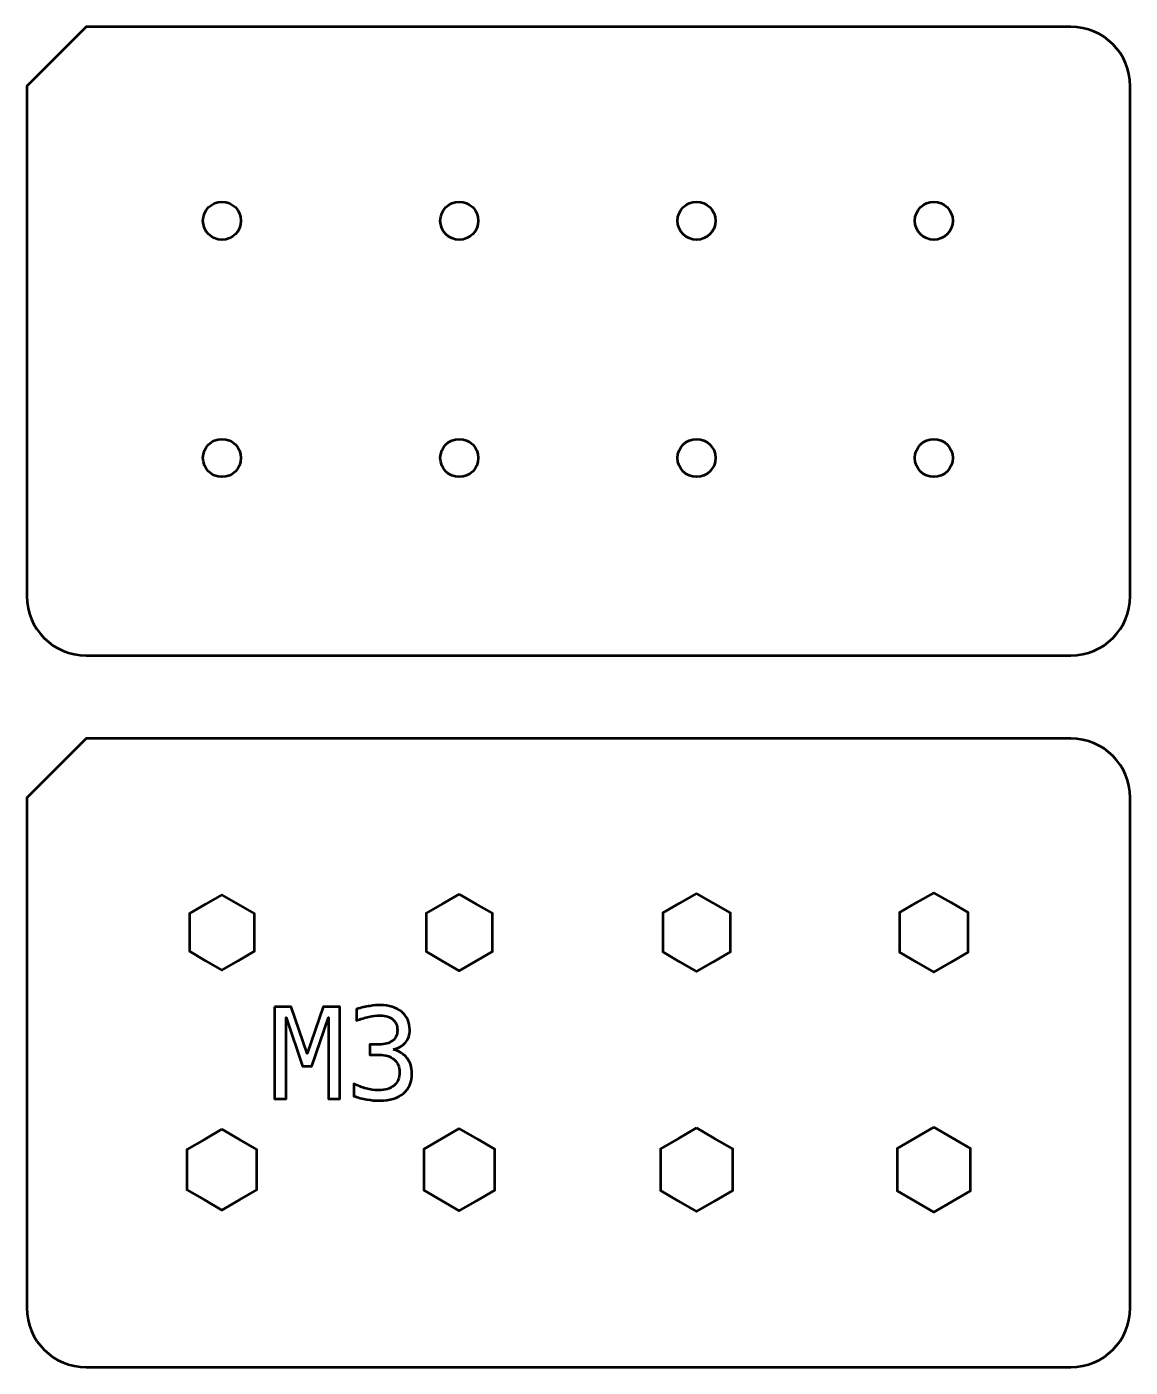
# Model space of a CAD drawing. Header units: centimetres. Extents: x -1.1 to 8.2, y -15.5 to -4.2.
import ezdxf

# ---------------------------------------------------------------- set-up
doc = ezdxf.new("R2010")
doc.units = ezdxf.units.CM
doc.header["$MEASUREMENT"] = 0
doc.layers.add('Layer 1', color=7, linetype='Continuous')

msp = doc.modelspace()

# ---------------------------------------------------------------- linework, layer by layer
at = {"layer": 'Layer 1', "lineweight": 53}
for centre in [(0.495, -5.835), (2.495, -5.835), (4.495, -5.835), (6.495, -5.835), (0.495, -7.835), (2.495, -7.835), (4.495, -7.835), (6.495, -7.835)]:
    msp.add_ellipse(centre, major_axis=(0, 0.16), ratio=1, dxfattribs=at)
for points, knots in [([(-1.15, -9), (-1.15, -9), (-1.15, -4.7), (-1.15, -4.7), (-1.15, -4.7), (-1.15, -4.7), (-0.65, -4.2), (-0.65, -4.2), (-0.65, -4.2), (-0.65, -4.2), (7.65, -4.2), (7.65, -4.2), (7.65, -4.2), (7.92609, -4.2), (8.15, -4.42391), (8.15, -4.7), (8.15, -4.7), (8.15, -4.7), (8.15, -9), (8.15, -9), (8.15, -9), (8.15, -9.27609), (7.92609, -9.5), (7.65, -9.5), (7.65, -9.5), (7.65, -9.5), (-0.65, -9.5), (-0.65, -9.5), (-0.65, -9.5), (-0.92609, -9.5), (-1.15, -9.27609), (-1.15, -9)], [0, 0, 0, 0, 0.125, 0.125, 0.125, 0.125, 0.25, 0.25, 0.25, 0.25, 0.375, 0.375, 0.375, 0.375, 0.5, 0.5, 0.5, 0.5, 0.625, 0.625, 0.625, 0.625, 0.75, 0.75, 0.75, 0.75, 0.875, 0.875, 0.875, 0.875, 1, 1, 1, 1]), ([(-1.15, -15), (-1.15, -15), (-1.15, -10.7), (-1.15, -10.7), (-1.15, -10.7), (-1.15, -10.7), (-0.65, -10.2), (-0.65, -10.2), (-0.65, -10.2), (-0.65, -10.2), (7.65, -10.2), (7.65, -10.2), (7.65, -10.2), (7.92609, -10.2), (8.15, -10.42391), (8.15, -10.7), (8.15, -10.7), (8.15, -10.7), (8.15, -15), (8.15, -15), (8.15, -15), (8.15, -15.27609), (7.92609, -15.5), (7.65, -15.5), (7.65, -15.5), (7.65, -15.5), (-0.65, -15.5), (-0.65, -15.5), (-0.65, -15.5), (-0.92609, -15.5), (-1.15, -15.27609), (-1.15, -15)], [0, 0, 0, 0, 0.125, 0.125, 0.125, 0.125, 0.25, 0.25, 0.25, 0.25, 0.375, 0.375, 0.375, 0.375, 0.5, 0.5, 0.5, 0.5, 0.625, 0.625, 0.625, 0.625, 0.75, 0.75, 0.75, 0.75, 0.875, 0.875, 0.875, 0.875, 1, 1, 1, 1]), ([(0.495, -11.51745), (0.495, -11.51745), (0.6325, -11.59684), (0.6325, -11.59684), (0.6325, -11.59684), (0.6325, -11.59684), (0.77, -11.67623), (0.77, -11.67623), (0.77, -11.67623), (0.77, -11.67623), (0.77, -11.835), (0.77, -11.835), (0.77, -11.835), (0.77, -11.835), (0.77, -11.99377), (0.77, -11.99377), (0.77, -11.99377), (0.77, -11.99377), (0.6325, -12.07316), (0.6325, -12.07316), (0.6325, -12.07316), (0.6325, -12.07316), (0.495, -12.15255), (0.495, -12.15255), (0.495, -12.15255), (0.495, -12.15255), (0.3575, -12.07316), (0.3575, -12.07316), (0.3575, -12.07316), (0.3575, -12.07316), (0.22, -11.99377), (0.22, -11.99377), (0.22, -11.99377), (0.22, -11.99377), (0.22, -11.835), (0.22, -11.835), (0.22, -11.835), (0.22, -11.835), (0.22, -11.67623), (0.22, -11.67623), (0.22, -11.67623), (0.22, -11.67623), (0.3575, -11.59684), (0.3575, -11.59684), (0.3575, -11.59684), (0.3575, -11.59684), (0.495, -11.51745), (0.495, -11.51745)], [0, 0, 0, 0, 0.08333333, 0.08333333, 0.08333333, 0.08333333, 0.16666667, 0.16666667, 0.16666667, 0.16666667, 0.25, 0.25, 0.25, 0.25, 0.33333333, 0.33333333, 0.33333333, 0.33333333, 0.41666667, 0.41666667, 0.41666667, 0.41666667, 0.5, 0.5, 0.5, 0.5, 0.58333333, 0.58333333, 0.58333333, 0.58333333, 0.66666667, 0.66666667, 0.66666667, 0.66666667, 0.75, 0.75, 0.75, 0.75, 0.83333333, 0.83333333, 0.83333333, 0.83333333, 0.91666667, 0.91666667, 0.91666667, 0.91666667, 1, 1, 1, 1]), ([(2.495, -11.51168), (2.495, -11.51168), (2.635, -11.59251), (2.635, -11.59251), (2.635, -11.59251), (2.635, -11.59251), (2.77501, -11.67334), (2.77501, -11.67334), (2.77501, -11.67334), (2.77501, -11.67334), (2.77501, -11.835), (2.77501, -11.835), (2.77501, -11.835), (2.77501, -11.835), (2.77501, -11.99666), (2.77501, -11.99666), (2.77501, -11.99666), (2.77501, -11.99666), (2.635, -12.07749), (2.635, -12.07749), (2.635, -12.07749), (2.635, -12.07749), (2.495, -12.15832), (2.495, -12.15832), (2.495, -12.15832), (2.495, -12.15832), (2.355, -12.07749), (2.355, -12.07749), (2.355, -12.07749), (2.355, -12.07749), (2.21499, -11.99666), (2.21499, -11.99666), (2.21499, -11.99666), (2.21499, -11.99666), (2.21499, -11.835), (2.21499, -11.835), (2.21499, -11.835), (2.21499, -11.835), (2.21499, -11.67334), (2.21499, -11.67334), (2.21499, -11.67334), (2.21499, -11.67334), (2.355, -11.59251), (2.355, -11.59251), (2.355, -11.59251), (2.355, -11.59251), (2.495, -11.51168), (2.495, -11.51168)], [0, 0, 0, 0, 0.08333333, 0.08333333, 0.08333333, 0.08333333, 0.16666667, 0.16666667, 0.16666667, 0.16666667, 0.25, 0.25, 0.25, 0.25, 0.33333333, 0.33333333, 0.33333333, 0.33333333, 0.41666667, 0.41666667, 0.41666667, 0.41666667, 0.5, 0.5, 0.5, 0.5, 0.58333333, 0.58333333, 0.58333333, 0.58333333, 0.66666667, 0.66666667, 0.66666667, 0.66666667, 0.75, 0.75, 0.75, 0.75, 0.83333333, 0.83333333, 0.83333333, 0.83333333, 0.91666667, 0.91666667, 0.91666667, 0.91666667, 1, 1, 1, 1]), ([(4.495, -11.50591), (4.495, -11.50591), (4.6375, -11.58818), (4.6375, -11.58818), (4.6375, -11.58818), (4.6375, -11.58818), (4.78, -11.67046), (4.78, -11.67046), (4.78, -11.67046), (4.78, -11.67046), (4.78, -11.835), (4.78, -11.835), (4.78, -11.835), (4.78, -11.835), (4.78, -11.99954), (4.78, -11.99954), (4.78, -11.99954), (4.78, -11.99954), (4.6375, -12.08182), (4.6375, -12.08182), (4.6375, -12.08182), (4.6375, -12.08182), (4.495, -12.16409), (4.495, -12.16409), (4.495, -12.16409), (4.495, -12.16409), (4.3525, -12.08182), (4.3525, -12.08182), (4.3525, -12.08182), (4.3525, -12.08182), (4.21, -11.99954), (4.21, -11.99954), (4.21, -11.99954), (4.21, -11.99954), (4.21, -11.835), (4.21, -11.835), (4.21, -11.835), (4.21, -11.835), (4.21, -11.67046), (4.21, -11.67046), (4.21, -11.67046), (4.21, -11.67046), (4.3525, -11.58818), (4.3525, -11.58818), (4.3525, -11.58818), (4.3525, -11.58818), (4.495, -11.50591), (4.495, -11.50591)], [0, 0, 0, 0, 0.08333333, 0.08333333, 0.08333333, 0.08333333, 0.16666667, 0.16666667, 0.16666667, 0.16666667, 0.25, 0.25, 0.25, 0.25, 0.33333333, 0.33333333, 0.33333333, 0.33333333, 0.41666667, 0.41666667, 0.41666667, 0.41666667, 0.5, 0.5, 0.5, 0.5, 0.58333333, 0.58333333, 0.58333333, 0.58333333, 0.66666667, 0.66666667, 0.66666667, 0.66666667, 0.75, 0.75, 0.75, 0.75, 0.83333333, 0.83333333, 0.83333333, 0.83333333, 0.91666667, 0.91666667, 0.91666667, 0.91666667, 1, 1, 1, 1]), ([(6.495, -11.50013), (6.495, -11.50013), (6.64, -11.58385), (6.64, -11.58385), (6.64, -11.58385), (6.64, -11.58385), (6.785, -11.66757), (6.785, -11.66757), (6.785, -11.66757), (6.785, -11.66757), (6.785, -11.835), (6.785, -11.835), (6.785, -11.835), (6.785, -11.835), (6.785, -12.00243), (6.785, -12.00243), (6.785, -12.00243), (6.785, -12.00243), (6.64, -12.08615), (6.64, -12.08615), (6.64, -12.08615), (6.64, -12.08615), (6.495, -12.16987), (6.495, -12.16987), (6.495, -12.16987), (6.495, -12.16987), (6.35, -12.08615), (6.35, -12.08615), (6.35, -12.08615), (6.35, -12.08615), (6.205, -12.00243), (6.205, -12.00243), (6.205, -12.00243), (6.205, -12.00243), (6.205, -11.835), (6.205, -11.835), (6.205, -11.835), (6.205, -11.835), (6.205, -11.66757), (6.205, -11.66757), (6.205, -11.66757), (6.205, -11.66757), (6.35, -11.58385), (6.35, -11.58385), (6.35, -11.58385), (6.35, -11.58385), (6.495, -11.50013), (6.495, -11.50013)], [0, 0, 0, 0, 0.08333333, 0.08333333, 0.08333333, 0.08333333, 0.16666667, 0.16666667, 0.16666667, 0.16666667, 0.25, 0.25, 0.25, 0.25, 0.33333333, 0.33333333, 0.33333333, 0.33333333, 0.41666667, 0.41666667, 0.41666667, 0.41666667, 0.5, 0.5, 0.5, 0.5, 0.58333333, 0.58333333, 0.58333333, 0.58333333, 0.66666667, 0.66666667, 0.66666667, 0.66666667, 0.75, 0.75, 0.75, 0.75, 0.83333333, 0.83333333, 0.83333333, 0.83333333, 0.91666667, 0.91666667, 0.91666667, 0.91666667, 1, 1, 1, 1]), ([(0.93783, -12.46106), (0.93783, -12.46106), (1.07831, -12.46106), (1.07831, -12.46106), (1.07831, -12.46106), (1.07831, -12.46106), (1.21257, -12.85638), (1.21257, -12.85638), (1.21257, -12.85638), (1.21257, -12.85638), (1.34789, -12.46106), (1.34789, -12.46106), (1.34789, -12.46106), (1.34789, -12.46106), (1.4889, -12.46106), (1.4889, -12.46106), (1.4889, -12.46106), (1.4889, -12.46106), (1.4889, -13.23785), (1.4889, -13.23785), (1.4889, -13.23785), (1.4889, -13.23785), (1.39158, -13.23785), (1.39158, -13.23785), (1.39158, -13.23785), (1.39158, -13.23785), (1.39158, -12.55164), (1.39158, -12.55164), (1.39158, -12.55164), (1.39158, -12.55164), (1.25324, -12.96098), (1.25324, -12.96098), (1.25324, -12.96098), (1.25324, -12.96098), (1.1735, -12.96098), (1.1735, -12.96098), (1.1735, -12.96098), (1.1735, -12.96098), (1.03462, -12.55164), (1.03462, -12.55164), (1.03462, -12.55164), (1.03462, -12.55164), (1.03462, -13.23785), (1.03462, -13.23785), (1.03462, -13.23785), (1.03462, -13.23785), (0.93783, -13.23785), (0.93783, -13.23785), (0.93783, -13.23785), (0.93783, -13.23785), (0.93783, -12.46106), (0.93783, -12.46106)], [0, 0, 0, 0, 0.07692308, 0.07692308, 0.07692308, 0.07692308, 0.15384615, 0.15384615, 0.15384615, 0.15384615, 0.23076923, 0.23076923, 0.23076923, 0.23076923, 0.30769231, 0.30769231, 0.30769231, 0.30769231, 0.38461538, 0.38461538, 0.38461538, 0.38461538, 0.46153846, 0.46153846, 0.46153846, 0.46153846, 0.53846154, 0.53846154, 0.53846154, 0.53846154, 0.61538462, 0.61538462, 0.61538462, 0.61538462, 0.69230769, 0.69230769, 0.69230769, 0.69230769, 0.76923077, 0.76923077, 0.76923077, 0.76923077, 0.84615385, 0.84615385, 0.84615385, 0.84615385, 0.92307692, 0.92307692, 0.92307692, 0.92307692, 1, 1, 1, 1]), ([(1.93821, -12.82211), (1.98917, -12.8356), (2.02824, -12.85976), (2.05524, -12.89421), (2.05524, -12.89421), (2.08241, -12.92866), (2.09591, -12.97182), (2.09591, -13.0235), (2.09591, -13.0235), (2.09591, -13.09489), (2.07193, -13.15101), (2.02381, -13.19185), (2.02381, -13.19185), (1.97586, -13.23252), (1.90926, -13.25295), (1.82437, -13.25295), (1.82437, -13.25295), (1.7885, -13.25295), (1.75209, -13.24957), (1.71497, -13.243), (1.71497, -13.243), (1.67786, -13.23643), (1.64145, -13.22684), (1.60575, -13.21441), (1.60575, -13.21441), (1.60575, -13.21441), (1.60575, -13.10981), (1.60575, -13.10981), (1.60575, -13.10981), (1.6411, -13.12828), (1.67608, -13.14195), (1.71036, -13.15101), (1.71036, -13.15101), (1.74463, -13.16006), (1.77891, -13.1645), (1.81283, -13.1645), (1.81283, -13.1645), (1.87037, -13.1645), (1.91459, -13.15154), (1.94549, -13.12543), (1.94549, -13.12543), (1.97639, -13.09951), (1.99184, -13.06203), (1.99184, -13.01302), (1.99184, -13.01302), (1.99184, -12.96791), (1.97639, -12.93221), (1.94549, -12.90558), (1.94549, -12.90558), (1.91459, -12.87911), (1.87285, -12.8658), (1.82011, -12.8658), (1.82011, -12.8658), (1.82011, -12.8658), (1.74001, -12.8658), (1.74001, -12.8658), (1.74001, -12.8658), (1.74001, -12.8658), (1.74001, -12.77949), (1.74001, -12.77949), (1.74001, -12.77949), (1.74001, -12.77949), (1.82011, -12.77949), (1.82011, -12.77949), (1.82011, -12.77949), (1.86823, -12.77949), (1.90588, -12.76883), (1.93306, -12.7477), (1.93306, -12.7477), (1.96005, -12.72656), (1.97355, -12.69708), (1.97355, -12.65926), (1.97355, -12.65926), (1.97355, -12.61948), (1.96094, -12.58875), (1.9359, -12.56744), (1.9359, -12.56744), (1.91068, -12.54613), (1.87481, -12.53547), (1.82845, -12.53547), (1.82845, -12.53547), (1.79755, -12.53547), (1.76559, -12.53903), (1.73273, -12.54595), (1.73273, -12.54595), (1.6997, -12.55288), (1.66525, -12.56336), (1.6292, -12.57721), (1.6292, -12.57721), (1.6292, -12.57721), (1.6292, -12.48042), (1.6292, -12.48042), (1.6292, -12.48042), (1.67111, -12.46923), (1.70858, -12.46089), (1.74126, -12.45538), (1.74126, -12.45538), (1.77411, -12.44988), (1.80306, -12.44703), (1.82845, -12.44703), (1.82845, -12.44703), (1.90411, -12.44703), (1.96449, -12.46604), (2.00978, -12.50404), (2.00978, -12.50404), (2.05506, -12.54205), (2.07762, -12.5923), (2.07762, -12.65517), (2.07762, -12.65517), (2.07762, -12.69779), (2.06572, -12.73331), (2.04192, -12.76173), (2.04192, -12.76173), (2.0183, -12.79014), (1.98367, -12.81039), (1.93821, -12.82211)], [0, 0, 0, 0, 0.03448276, 0.03448276, 0.03448276, 0.03448276, 0.06896552, 0.06896552, 0.06896552, 0.06896552, 0.10344828, 0.10344828, 0.10344828, 0.10344828, 0.13793103, 0.13793103, 0.13793103, 0.13793103, 0.17241379, 0.17241379, 0.17241379, 0.17241379, 0.20689655, 0.20689655, 0.20689655, 0.20689655, 0.24137931, 0.24137931, 0.24137931, 0.24137931, 0.27586207, 0.27586207, 0.27586207, 0.27586207, 0.31034483, 0.31034483, 0.31034483, 0.31034483, 0.34482759, 0.34482759, 0.34482759, 0.34482759, 0.37931034, 0.37931034, 0.37931034, 0.37931034, 0.4137931, 0.4137931, 0.4137931, 0.4137931, 0.44827586, 0.44827586, 0.44827586, 0.44827586, 0.48275862, 0.48275862, 0.48275862, 0.48275862, 0.51724138, 0.51724138, 0.51724138, 0.51724138, 0.55172414, 0.55172414, 0.55172414, 0.55172414, 0.5862069, 0.5862069, 0.5862069, 0.5862069, 0.62068966, 0.62068966, 0.62068966, 0.62068966, 0.65517241, 0.65517241, 0.65517241, 0.65517241, 0.68965517, 0.68965517, 0.68965517, 0.68965517, 0.72413793, 0.72413793, 0.72413793, 0.72413793, 0.75862069, 0.75862069, 0.75862069, 0.75862069, 0.79310345, 0.79310345, 0.79310345, 0.79310345, 0.82758621, 0.82758621, 0.82758621, 0.82758621, 0.86206897, 0.86206897, 0.86206897, 0.86206897, 0.89655172, 0.89655172, 0.89655172, 0.89655172, 0.93103448, 0.93103448, 0.93103448, 0.93103448, 0.96551724, 0.96551724, 0.96551724, 0.96551724, 1, 1, 1, 1]), ([(0.495, -13.49435), (0.495, -13.49435), (0.6425, -13.57952), (0.6425, -13.57952), (0.6425, -13.57952), (0.6425, -13.57952), (0.79, -13.66468), (0.79, -13.66468), (0.79, -13.66468), (0.79, -13.66468), (0.79, -13.835), (0.79, -13.835), (0.79, -13.835), (0.79, -13.835), (0.79, -14.00532), (0.79, -14.00532), (0.79, -14.00532), (0.79, -14.00532), (0.6425, -14.09048), (0.6425, -14.09048), (0.6425, -14.09048), (0.6425, -14.09048), (0.495, -14.17565), (0.495, -14.17565), (0.495, -14.17565), (0.495, -14.17565), (0.3475, -14.09048), (0.3475, -14.09048), (0.3475, -14.09048), (0.3475, -14.09048), (0.2, -14.00532), (0.2, -14.00532), (0.2, -14.00532), (0.2, -14.00532), (0.2, -13.835), (0.2, -13.835), (0.2, -13.835), (0.2, -13.835), (0.2, -13.66468), (0.2, -13.66468), (0.2, -13.66468), (0.2, -13.66468), (0.3475, -13.57952), (0.3475, -13.57952), (0.3475, -13.57952), (0.3475, -13.57952), (0.495, -13.49435), (0.495, -13.49435)], [0, 0, 0, 0, 0.08333333, 0.08333333, 0.08333333, 0.08333333, 0.16666667, 0.16666667, 0.16666667, 0.16666667, 0.25, 0.25, 0.25, 0.25, 0.33333333, 0.33333333, 0.33333333, 0.33333333, 0.41666667, 0.41666667, 0.41666667, 0.41666667, 0.5, 0.5, 0.5, 0.5, 0.58333333, 0.58333333, 0.58333333, 0.58333333, 0.66666667, 0.66666667, 0.66666667, 0.66666667, 0.75, 0.75, 0.75, 0.75, 0.83333333, 0.83333333, 0.83333333, 0.83333333, 0.91666667, 0.91666667, 0.91666667, 0.91666667, 1, 1, 1, 1]), ([(2.495, -13.48858), (2.495, -13.48858), (2.645, -13.57519), (2.645, -13.57519), (2.645, -13.57519), (2.645, -13.57519), (2.795, -13.6618), (2.795, -13.6618), (2.795, -13.6618), (2.795, -13.6618), (2.795, -13.835), (2.795, -13.835), (2.795, -13.835), (2.795, -13.835), (2.795, -14.0082), (2.795, -14.0082), (2.795, -14.0082), (2.795, -14.0082), (2.645, -14.09481), (2.645, -14.09481), (2.645, -14.09481), (2.645, -14.09481), (2.495, -14.18142), (2.495, -14.18142), (2.495, -14.18142), (2.495, -14.18142), (2.345, -14.09481), (2.345, -14.09481), (2.345, -14.09481), (2.345, -14.09481), (2.195, -14.0082), (2.195, -14.0082), (2.195, -14.0082), (2.195, -14.0082), (2.195, -13.835), (2.195, -13.835), (2.195, -13.835), (2.195, -13.835), (2.195, -13.6618), (2.195, -13.6618), (2.195, -13.6618), (2.195, -13.6618), (2.345, -13.57519), (2.345, -13.57519), (2.345, -13.57519), (2.345, -13.57519), (2.495, -13.48858), (2.495, -13.48858)], [0, 0, 0, 0, 0.08333333, 0.08333333, 0.08333333, 0.08333333, 0.16666667, 0.16666667, 0.16666667, 0.16666667, 0.25, 0.25, 0.25, 0.25, 0.33333333, 0.33333333, 0.33333333, 0.33333333, 0.41666667, 0.41666667, 0.41666667, 0.41666667, 0.5, 0.5, 0.5, 0.5, 0.58333333, 0.58333333, 0.58333333, 0.58333333, 0.66666667, 0.66666667, 0.66666667, 0.66666667, 0.75, 0.75, 0.75, 0.75, 0.83333333, 0.83333333, 0.83333333, 0.83333333, 0.91666667, 0.91666667, 0.91666667, 0.91666667, 1, 1, 1, 1]), ([(4.495, -13.48281), (4.495, -13.48281), (4.6475, -13.57086), (4.6475, -13.57086), (4.6475, -13.57086), (4.6475, -13.57086), (4.8, -13.65891), (4.8, -13.65891), (4.8, -13.65891), (4.8, -13.65891), (4.8, -13.835), (4.8, -13.835), (4.8, -13.835), (4.8, -13.835), (4.8, -14.01109), (4.8, -14.01109), (4.8, -14.01109), (4.8, -14.01109), (4.6475, -14.09914), (4.6475, -14.09914), (4.6475, -14.09914), (4.6475, -14.09914), (4.495, -14.18719), (4.495, -14.18719), (4.495, -14.18719), (4.495, -14.18719), (4.3425, -14.09914), (4.3425, -14.09914), (4.3425, -14.09914), (4.3425, -14.09914), (4.19, -14.01109), (4.19, -14.01109), (4.19, -14.01109), (4.19, -14.01109), (4.19, -13.835), (4.19, -13.835), (4.19, -13.835), (4.19, -13.835), (4.19, -13.65891), (4.19, -13.65891), (4.19, -13.65891), (4.19, -13.65891), (4.3425, -13.57086), (4.3425, -13.57086), (4.3425, -13.57086), (4.3425, -13.57086), (4.495, -13.48281), (4.495, -13.48281)], [0, 0, 0, 0, 0.08333333, 0.08333333, 0.08333333, 0.08333333, 0.16666667, 0.16666667, 0.16666667, 0.16666667, 0.25, 0.25, 0.25, 0.25, 0.33333333, 0.33333333, 0.33333333, 0.33333333, 0.41666667, 0.41666667, 0.41666667, 0.41666667, 0.5, 0.5, 0.5, 0.5, 0.58333333, 0.58333333, 0.58333333, 0.58333333, 0.66666667, 0.66666667, 0.66666667, 0.66666667, 0.75, 0.75, 0.75, 0.75, 0.83333333, 0.83333333, 0.83333333, 0.83333333, 0.91666667, 0.91666667, 0.91666667, 0.91666667, 1, 1, 1, 1]), ([(6.495, -13.47704), (6.495, -13.47704), (6.65, -13.56653), (6.65, -13.56653), (6.65, -13.56653), (6.65, -13.56653), (6.805, -13.65602), (6.805, -13.65602), (6.805, -13.65602), (6.805, -13.65602), (6.805, -13.835), (6.805, -13.835), (6.805, -13.835), (6.805, -13.835), (6.805, -14.01398), (6.805, -14.01398), (6.805, -14.01398), (6.805, -14.01398), (6.65, -14.10347), (6.65, -14.10347), (6.65, -14.10347), (6.65, -14.10347), (6.495, -14.19296), (6.495, -14.19296), (6.495, -14.19296), (6.495, -14.19296), (6.34, -14.10347), (6.34, -14.10347), (6.34, -14.10347), (6.34, -14.10347), (6.185, -14.01398), (6.185, -14.01398), (6.185, -14.01398), (6.185, -14.01398), (6.185, -13.835), (6.185, -13.835), (6.185, -13.835), (6.185, -13.835), (6.185, -13.65602), (6.185, -13.65602), (6.185, -13.65602), (6.185, -13.65602), (6.34, -13.56653), (6.34, -13.56653), (6.34, -13.56653), (6.34, -13.56653), (6.495, -13.47704), (6.495, -13.47704)], [0, 0, 0, 0, 0.08333333, 0.08333333, 0.08333333, 0.08333333, 0.16666667, 0.16666667, 0.16666667, 0.16666667, 0.25, 0.25, 0.25, 0.25, 0.33333333, 0.33333333, 0.33333333, 0.33333333, 0.41666667, 0.41666667, 0.41666667, 0.41666667, 0.5, 0.5, 0.5, 0.5, 0.58333333, 0.58333333, 0.58333333, 0.58333333, 0.66666667, 0.66666667, 0.66666667, 0.66666667, 0.75, 0.75, 0.75, 0.75, 0.83333333, 0.83333333, 0.83333333, 0.83333333, 0.91666667, 0.91666667, 0.91666667, 0.91666667, 1, 1, 1, 1])]:
    msp.add_open_spline(points, degree=3, knots=knots, dxfattribs=at)

doc.saveas('drawing.dxf')
